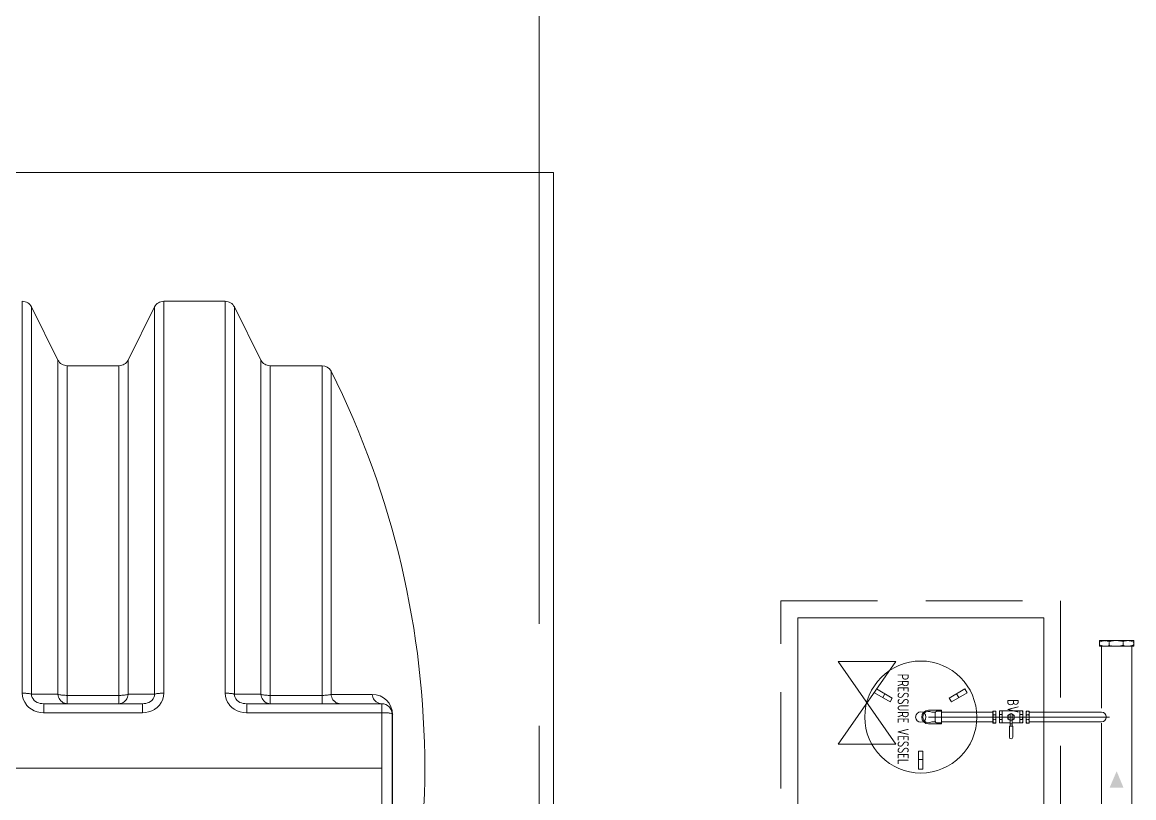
# Model space of a CAD drawing. Header units: millimetres. Extents: x -44713 to 26888, y -13000 to 43000.
# Drawn here: x 9348 to 11073, y 19629 to 20833 of the extents above; entities that cross this region are included whole.
import ezdxf

# ---------------------------------------------------------------- set-up
doc = ezdxf.new("R2010")
doc.units = ezdxf.units.MM
doc.header["$MEASUREMENT"] = 0
for name, pattern in [('1735 X DT-5BR-Grids$0$CENTER2', [28.575, 19.05, -3.175, 3.175, -3.175]), ('1735 X DT-5BR-RFP$0$CENTER2', [28.575, 19.05, -3.175, 3.175, -3.175]), ('1735 X DT-5BR-RFP$0$HIDDEN', [0.375, 0.25, -0.125])]:
    doc.linetypes.add(name, pattern=pattern)
doc.layers.add('00-First Floor Projection', color=1, linetype='Continuous')
for name, color, linetype, lineweight in [('07--DIM-2', 2, 'Continuous', 25), ('1735 X DT-5BR-Grids$0$03--GRID', 252, '1735 X DT-5BR-Grids$0$CENTER2', 5), ('1735 X DT-5BR-RFP$0$0-MEP', 251, 'Continuous', 20)]:
    doc.layers.add(name, color=color, linetype=linetype, lineweight=lineweight)
doc.styles.add('1735 X DT-5BR-RFP$0$SIMPLEX', font='ROMANS.shx', dxfattribs={"width": 0.777777, "height": 0.3})

# ---------------------------------------------------------------- blocks, each defined once
blk = doc.blocks.new('1735 X DT-5BR-RFP$0$T_VALVE01')
at = {"color": 0, "linetype": 'Continuous'}
blk.add_lwpolyline([(-85.5, -59.7), (-85.5, 59.7), (85.5, -59.7), (85.5, 59.7), (-85.5, -59.7)], dxfattribs=at)
blk = doc.blocks.new('1735 X DT-5BR-RFP$0$A$C08BC1EA1')
at = {"linetype": 'ByBlock', "ltscale": 0.4}
for p, q in [((61.5, 622), (61.5, 675.3)), ((61.5, 675.3), (70.4, 675.3)), ((70.4, 622), (70.4, 675.3)), ((61.5, 622), (70.4, 622))]:
    blk.add_line(p, q, dxfattribs=at)
at = {"linetype": '1735 X DT-5BR-RFP$0$HIDDEN', "ltscale": 0.03}
for p, q in [((69, 658.6), (63, 658.6)), ((69.2, 637.1), (63, 637.1)), ((176.7, 512.3), (176.7, 508.8)), ((184.2, 512.4), (184.2, 508.8)), ((176.7, 457.2), (176.7, 460.7)), ((184.2, 457.1), (184.2, 460.7))]:
    blk.add_line(p, q, dxfattribs=at)
for p, q in [((70.4, 672.1), (756.7, 672.1)), ((166.4, 625.2), (70.4, 625.2)), ((189.9, 625.2), (354.1, 625.2)), ((238.7, 625.2), (402.9, 625.2)), ((189.2, 502.9, 0), (170.6, 502.9, 0)), ((170.6, 502.9, 0), (170.6, 498.4, 0)), ((176.4, 498.8, 0), (176.4, 502.4, 0)), ((183.9, 498.8, 0), (183.9, 502.4, 0)), ((189.2, 502.9, 0), (189.2, 498.4, 0)), ((189.2, 498.4, 0), (170.6, 498.4, 0)), ((170.6, 498.4, 0), (170.6, 479, 0)), ((174.6, 484.8, 0), (177.5, 489.7, 0)), ((175.1, 484, 0), (174.6, 484.8, 0)), ((175.1, 483.3, 0), (175.1, 486.3, 0)), ((179.3, 486.3, 0), (175.1, 486.3, 0)), ((179.3, 483.3, 0), (175.1, 483.3, 0)), ((177.5, 479.8, 0), (175.5, 483.3, 0)), ((177.5, 489.7, 0), (183.3, 489.7, 0)), ((194.4, 486.3, 0), (181.4, 486.3, 0)), ((194.4, 483.3, 0), (181.4, 483.3, 0)), ((183.3, 489.7, 0), (185.3, 486.3, 0)), ((185.3, 483.3, 0), (183.3, 479.8, 0)), ((185, 483.3, 0), (185, 486.3, 0)), ((189.2, 498.4, 0), (189.2, 486.3, 0)), ((189.2, 483.3, 0), (189.2, 480.9, 0)), ((191, 483.3, 0), (191, 486.3, 0)), ((211.6, 487.4, 0), (194.4, 487.4, 0)), ((194.4, 482.2, 0), (194.4, 487.4, 0)), ((170.6, 479, 0), (170.6, 471.1, 0)), ((189.2, 471.1, 0), (170.6, 471.1, 0)), ((170.6, 466.6, 0), (170.6, 471.1, 0)), ((189.2, 466.6, 0), (170.6, 466.6, 0)), ((176.4, 470.6, 0), (176.4, 467.1, 0)), ((183.3, 479.8, 0), (177.5, 479.8, 0)), ((183.9, 470.7, 0), (183.9, 467.1, 0)), ((189.2, 480.9, 0), (189.2, 471.1, 0)), ((189.2, 466.6, 0), (189.2, 471.1, 0)), ((211.6, 482.2, 0), (194.4, 482.2, 0)), ((150, 403.6), (144.1, 400.2)), ((246.4, 341.1), (246.4, 348)), ((144.1, 288.9), (150, 285.5))]:
    blk.add_line(p, q)
at = {"linetype": 'ByBlock', "ltscale": 0.1}
for p, q in [((172.7, 512.8), (172.7, 625.2)), ((187.7, 512.8), (187.7, 625.2)), ((172.7, 376.9), (172.7, 456.7)), ((187.7, 376.9), (187.7, 456.7)), ((169.5, 376.9), (190.9, 376.9)), ((169.5, 376.9), (169.5, 356.7)), ((190.9, 376.9), (190.9, 356.7))]:
    blk.add_line(p, q, dxfattribs=at)
at = {"linetype": '1735 X DT-5BR-RFP$0$CENTER2', "ltscale": 500}
blk.add_line((180.2, 356.7), (180.2, 637.4), dxfattribs=at)
at = {"linetype": 'Continuous', "ltscale": 0.05}
for p, q in [((189.5, 512.8), (170.9, 512.8)), ((170.9, 508.3), (170.9, 512.8)), ((189.5, 508.3), (170.9, 508.3)), ((189.5, 508.3), (189.5, 512.8)), ((189.5, 461.2), (170.9, 461.2)), ((170.9, 461.2), (170.9, 456.7)), ((189.5, 456.7), (170.9, 456.7)), ((189.5, 461.2), (189.5, 456.7))]:
    blk.add_line(p, q, dxfattribs=at)
at = {"linetype": 'Continuous'}
for p, q in [((171.3, 369.1), (171.3, 376.9)), ((172.7, 367.2), (172.7, 361.5)), ((173.3, 367.1), (180.2, 367.1)), ((180.2, 367.1), (187.1, 367.1)), ((187.7, 367.2), (187.7, 361.5)), ((189.1, 369.1), (189.1, 376.9))]:
    blk.add_line(p, q, dxfattribs=at)
at = {"linetype": '1735 X DT-5BR-RFP$0$HIDDEN', "ltscale": 600, "elevation": 0}
blk.add_lwpolyline([(0, 561.6), (741.4, 561.6), (741.4, 127.5), (0, 127.5)], close=True, dxfattribs=at)
at = {"elevation": 0}
for points in [[(26, 535.6), (715.3, 535.6), (715.3, 153.5), (26, 153.5)], [(142.5, 416.6), (136.6, 413.2), (150.7, 388.8), (156.6, 392.3)], [(261.4, 341.1), (261.4, 348), (233.3, 348), (233.3, 341.1)], [(136.6, 275.9), (142.5, 272.5), (156.6, 296.8), (150.7, 300.3)]]:
    blk.add_lwpolyline(points, close=True, dxfattribs=at)
for radius in [87, 8.05]:
    blk.add_circle((180.2, 344.6), radius)
at = {"linetype": '1735 X DT-5BR-RFP$0$HIDDEN', "ltscale": 0.03}
for centre, radius, start, end in [((79.8, 665.8), 18.3, 150.5298, 203.2418), ((66.1, 669.5), 5.84, 68.0755, 112.8929), ((50.3, 666), 20.1, 338.3878, 26.0931), ((101.5, 647.9), 40, 164.4789, 195.7542), ((22.8, 647.4), 47.5, 347.422, 13.6574), ((78.2, 630.5), 16.5, 156.483, 208.7543), ((66.1, 628.2), 6.18, 246.7678, 292.0609), ((52.3, 630.6), 18, 333.292, 21.1713), ((178.3, 510.6), 7.36, 168.5175, 191.9848), ((174.1, 505.8), 7.02, 68.3878, 116.0931), ((174.2, 514.6), 6.38, 240.5299, 293.2418), ((180.6, 496.2), 16.6, 77.422, 103.6574), ((180.5, 522.2), 14, 254.4789, 285.7542), ((186.5, 506.5), 6.29, 63.292, 111.1713), ((186.5, 514.1), 5.78, 246.483, 298.7543), ((182.2, 510.6), 7.32, 347.4515, 11.9217), ((178.3, 458.9), 7.36, 168.0152, 191.4825), ((174.1, 463.7), 7.02, 243.9069, 291.6122), ((174.2, 454.8), 6.38, 66.7582, 119.4701), ((180.5, 447.3), 14, 74.2458, 105.521), ((180.6, 473.3), 16.6, 256.3426, 282.578), ((186.5, 455.4), 5.78, 61.2457, 113.517), ((186.5, 463), 6.29, 248.8287, 296.708), ((182.2, 458.9), 7.32, 348.0783, 12.5485)]:
    blk.add_arc(centre, radius, start, end, dxfattribs=at)
for centre, radius, start, end in [((180.2, 625.2), 7.51, 0, 180), ((178, 500.5, 0), 7.36, 168.0152, 191.4825), ((173.9, 496.5, 0), 6.38, 66.7582, 119.4701), ((180.2, 488.9, 0), 14, 74.2458, 105.521), ((186.3, 497.1, 0), 5.78, 61.2457, 113.517), ((181.9, 500.5, 0), 7.32, 348.0783, 12.5485), ((173.8, 505.4, 0), 7.02, 243.9069, 291.6122), ((180.3, 515, 0), 16.6, 256.3426, 282.578), ((186.2, 504.6, 0), 6.29, 248.8287, 296.708), ((211.6, 484.8, 0), 2.6, 270, 90), ((178, 468.9, 0), 7.36, 168.5175, 191.9848), ((173.8, 464.1, 0), 7.02, 68.3878, 116.0931), ((173.9, 473, 0), 6.38, 240.5299, 293.2418), ((180.3, 454.5, 0), 16.6, 77.422, 103.6574), ((180.2, 480.5, 0), 14, 254.4789, 285.7542), ((186.2, 464.8, 0), 6.29, 63.292, 111.1713), ((186.3, 472.4, 0), 5.78, 246.483, 298.7543), ((181.9, 468.9, 0), 7.32, 347.4515, 11.9217)]:
    blk.add_arc(centre, radius, start, end)
at = {"linetype": 'Continuous'}
for centre, radius, start, end in [((173.3, 369.1), 2, 180, 270), ((187.1, 369.1), 2, 270, 360), ((180.2, 356.7), 8.91, 147.426, 32.574)]:
    blk.add_arc(centre, radius, start, end, dxfattribs=at)
at = {"linetype": 'ByBlock', "ltscale": 0.1}
blk.add_arc((180.2, 356.7), 10.7, 180, 360, dxfattribs=at)
for start_param, end_param in [(1.096718, 3.615671), (4.238311, 6.757264)]:
    blk.add_ellipse((180.4, 484.8, 0), major_axis=(3.49, -3.49), ratio=1, start_param=start_param, end_param=end_param)
at = {"linetype": 'Continuous', "ltscale": 0.03}
blk.add_solid([(289.7, 659.2), (264.3, 648.7), (289.7, 637.9)], dxfattribs=at)
at = {"lineweight": -3, "char_height": 17.364, "width": 665.887, "attachment_point": 7, "style": '1735 X DT-5BR-RFP$0$SIMPLEX'}
for s, insert in [('{\\Fisocp.shx|c0;BV}', (152.6, 479.1, 1.9)), ('{\\Fisocp|c0;PRESSURE VESSEL}', (113, 308.5, -141.1))]:
    blk.add_mtext(s, dxfattribs=dict(at, insert=insert))
blk = doc.blocks.new('1735 X DT-5BR-RFP$0$RUTRUI')
blk.add_line((119.4, 1321.9), (-2047.2, 1321.9))
blk.add_lwpolyline([(-2314, 2246.9), (386.2, 2246.9), (386.2, 396.9), (-2314, 396.9)], close=True)
for points in [[(-405.4, 1421.9), (-405.4, 1421.9), (-408.1, 1422), (-410.7, 1422.3), (-413.3, 1423), (-415.8, 1424), (-418.1, 1425.3), (-420.1, 1427), (-422, 1429.2), (-423.4, 1431.5), (-424.2, 1434.1), (-424.4, 1436.7), (-425.1, 1436.9), (-426, 1437.1), (-426.1, 1437.1), (-427, 1437.3), (-427.8, 1437.5), (-428.7, 1437.6), (-429.5, 1437.7), (-430.4, 1437.8), (-431.2, 1437.9), (-432.1, 1437.9), (-433, 1438, 0.015817), (-438.7, 1438.2), (-438.7, 2046.9)], [(-438.7, 2046.9, -0.284048), (-424.4, 2038.1), (-383.3, 1955.7, 0.284048), (-369, 1946.9)], [(-424.4, 2038.1), (-424.4, 1436.7, -0.000321), (-383.3, 1436.5), (-383.3, 1955.7)], [(-369, 1946.9), (-288.7, 1946.9, 0.284048), (-274.4, 1955.7), (-233.3, 2038.1, -0.284048), (-218.9, 2046.9)], [(-274.4, 1955.7), (-274.4, 1436.5, -0.000375), (-233.3, 1436.7), (-233.3, 2038.1)], [(-90.3, 1421.9), (-90.4, 1421.9), (-93, 1422), (-95.7, 1422.3), (-98.2, 1423), (-100.7, 1424), (-103.1, 1425.3), (-105.1, 1427), (-106.9, 1429.2), (-108.3, 1431.5), (-109.2, 1434.1), (-109.4, 1436.7), (-110.1, 1436.9), (-111, 1437.1), (-111.1, 1437.1), (-111.9, 1437.3), (-112.8, 1437.5), (-113.6, 1437.6), (-114.5, 1437.7), (-115.3, 1437.8), (-116.2, 1437.9), (-117.1, 1437.9), (-117.9, 1438, 0.015817), (-123.7, 1438.2), (-123.7, 2046.9)], [(-123.7, 596.9, 0.284048), (-109.4, 605.7), (-68.2, 688, -0.284048), (-53.9, 696.9), (26.7, 696.9, 0.275364), (40.8, 705.3, 0.23586), (40.8, 1938.5, 0.275364), (26.7, 1946.9), (-53.9, 1946.9, -0.284048), (-68.2, 1955.7), (-109.4, 2038.1, 0.284048), (-123.7, 2046.9)], [(-109.4, 2038.1), (-109.4, 1436.7, -0.000375), (-68.2, 1436.5), (-67.9, 1434.3), (-67.3, 1432.2), (-66.4, 1430.1), (-65.3, 1428.2), (-63.9, 1426.4), (-63.6, 1426.1), (-61.9, 1424.6), (-60, 1423.4), (-57.9, 1422.6), (-55.7, 1422), (-53.9, 1421.9), (-53.9, 1946.9)], [(135.7, 1237.9), (135.7, 1238), (135.6, 1238.1), (135.6, 1238.3), (135.6, 1238.4), (135.6, 1238.4), (135.6, 1238.6), (135.7, 1238.7), (135.8, 1238.8), (135.9, 1238.8), (136, 1238.9), (136.1, 1239), (136.1, 1404.8, 0.41409), (104.5, 1436.4), (40.8, 1436.4), (40.8, 1938.5)], [(-90.3, 1221.9), (119.4, 1221.9, 0.414187), (135.5, 1237.9), (135.5, 1405.9, 0.414187), (119.4, 1421.9), (-90.3, 1421.9)], [(136.4, 1404.8), (136.2, 1404.9), (136.1, 1405), (135.9, 1405), (135.8, 1405.1), (135.7, 1405.2), (135.6, 1405.3), (135.6, 1405.4), (135.5, 1405.5), (135.5, 1405.6), (135.5, 1405.8), (135.5, 1405.9), (135.1, 1406.4), (134.3, 1406.6), (132.7, 1407), (131.3, 1407.2), (131.1, 1407.3), (129.7, 1407.5), (128.1, 1407.6), (126.6, 1407.7), (126.3, 1407.7), (124.8, 1407.8), (123.2, 1407.9), (121.7, 1407.9), (120.5, 1407.9, 0.003731), (119.4, 1407.9), (-90.3, 1407.9)]]:
    blk.add_lwpolyline(points, format="xyb")
for points in [[(-218.9, 2046.9), (-218.9, 1438.2)], [(-218.9, 2046.9), (-123.7, 2046.9)], [(40.8, 1436.4), (39.7, 1436.1), (38.3, 1435.7), (38, 1435.7), (36.6, 1435.4), (35.2, 1435.2), (33.8, 1435.1), (32.4, 1435), (31, 1434.9), (29.5, 1434.8), (28.1, 1434.8), (26.7, 1434.8), (-53.9, 1434.8), (-55.4, 1434.8), (-56.8, 1434.8), (-58.3, 1434.9), (-59.7, 1435), (-61.2, 1435.1), (-62.6, 1435.3), (-64, 1435.5), (-65.5, 1435.7), (-65.7, 1435.8), (-67.1, 1436.1), (-68.2, 1436.5), (-68.2, 1955.7)], [(-383.3, 1436.5), (-383, 1434.3), (-382.4, 1432.2), (-381.5, 1430.1), (-380.4, 1428.2), (-379, 1426.4), (-378.7, 1426.1), (-376.9, 1424.6), (-375, 1423.4), (-372.9, 1422.6), (-370.8, 1422), (-369, 1421.9), (-369, 1946.9)], [(-369, 1946.9), (-369, 1421.9)], [(-288.7, 1421.9), (-288.7, 1946.9)], [(26.7, 1421.9), (26.7, 1946.9)], [(-438.7, 1438.2), (-438.3, 1433.6), (-437.1, 1428.8), (-435, 1424.2), (-432.1, 1420), (-432, 1419.8), (-428.6, 1416.2), (-424.6, 1413.3), (-420.2, 1410.9), (-415.5, 1409.3), (-410.6, 1408.3), (-405.7, 1407.9), (-405.4, 1407.9), (-405.4, 1421.9)], [(-369, 1434.8), (-369, 1434.8), (-370.4, 1434.8), (-371.9, 1434.9), (-373.3, 1434.9), (-374.7, 1435), (-376.2, 1435.1), (-377.7, 1435.2), (-379.1, 1435.4), (-380.5, 1435.7), (-381.9, 1436), (-383.3, 1436.5)], [(-288.7, 1434.8), (-369, 1434.8)], [(-288.7, 1434.8), (-287.3, 1434.8), (-285.8, 1434.8), (-284.4, 1434.9), (-282.9, 1435), (-281.5, 1435.1), (-280.1, 1435.3), (-278.6, 1435.5), (-277.2, 1435.7), (-276.9, 1435.8), (-275.5, 1436.1), (-274.4, 1436.5), (-274.5, 1436.1), (-274.8, 1433.9), (-275.5, 1431.8), (-276.4, 1429.7), (-277.6, 1427.8), (-279, 1426.1), (-280.4, 1424.9), (-282.3, 1423.6), (-284.4, 1422.7), (-286.5, 1422.1), (-288.7, 1421.9)], [(-123.7, 1438.2), (-123.3, 1433.6), (-122, 1428.9), (-119.9, 1424.3), (-117.1, 1420), (-117, 1419.8), (-113.5, 1416.2), (-109.6, 1413.3), (-105.2, 1410.9), (-100.4, 1409.3), (-95.5, 1408.3), (-90.6, 1407.9), (-90.3, 1407.9), (-90.3, 1421.9)], [(54.8, 1421.9), (53.1, 1422), (51, 1422.5), (48.9, 1423.4), (47, 1424.6), (45.3, 1426.1), (45, 1426.4), (43.6, 1428.1), (42.5, 1430.1), (41.7, 1432.1), (41.1, 1434.2), (40.8, 1436.4)], [(104.5, 1436.4), (104.5, 1436.1), (104.9, 1433.9), (105.6, 1431.8), (106.6, 1429.7), (107.8, 1427.8), (109.4, 1426.1), (110.9, 1424.8), (112.9, 1423.5), (115, 1422.6), (117.2, 1422.1), (119.4, 1421.9)], [(-369, 1421.9), (-405.4, 1421.9)], [(-252.3, 1421.9), (-369, 1421.9)], [(104.5, 1207.4), (104.9, 1209.6), (105.5, 1211.8), (106.5, 1213.9), (107.7, 1215.8), (109.2, 1217.5), (109.4, 1217.7), (111.1, 1219.2), (113.1, 1220.3), (115.2, 1221.2), (117.5, 1221.7), (119.4, 1221.9), (119.4, 1421.9)], [(-369, 1407.9), (-405.4, 1407.9)], [(-252.3, 1407.9), (-369, 1407.9)]]:
    blk.add_lwpolyline(points)
blk.add_lwpolyline([(-233.3, 1436.7), (-233.4, 1434.2), (-234.3, 1431.6), (-235.7, 1429.2), (-237.5, 1427.1), (-239.6, 1425.3), (-239.7, 1425.3), (-242, 1423.9), (-244.5, 1423), (-247.1, 1422.3), (-249.7, 1422), (-252.3, 1421.9), (-252.3, 1407.9), (-247.4, 1408.2), (-242.5, 1409.2), (-237.8, 1410.8), (-233.3, 1413.1), (-233.1, 1413.3), (-229.1, 1416.2), (-225.7, 1419.8), (-222.9, 1424), (-220.7, 1428.6), (-220.6, 1428.8), (-219.4, 1433.6), (-218.9, 1438.2, 0.016504), (-224.7, 1438), (-224.8, 1438), (-225.6, 1437.9), (-226.5, 1437.9), (-227.4, 1437.8), (-228.2, 1437.7), (-229, 1437.6), (-229.9, 1437.5), (-230.7, 1437.3), (-231.6, 1437.2), (-232.4, 1436.9)], format="xyb", close=True)
at = {"rotation": 270}
blk.add_blockref('1735 X DT-5BR-RFP$0$A$C08BC1EA1', (611.8, 1581.4, 0), dxfattribs=at)
blk = doc.blocks.new('1735 X DT-5BR-RFP')
at = {"layer": '1735 X DT-5BR-RFP$0$0-MEP', "xscale": 0.75, "yscale": 0.75, "zscale": 0.75, "rotation": 269.9898427784745}
blk.add_blockref('1735 X DT-5BR-RFP$0$T_VALVE01', (10659.3, 19776.3, 0), dxfattribs=at)
at = {"layer": '1735 X DT-5BR-RFP$0$0-MEP'}
blk.add_blockref('1735 X DT-5BR-RFP$0$RUTRUI', (9786.4, 18353.1), dxfattribs=at)
blk = doc.blocks.new('1735 X DT-5BR-Grids')
at = {"layer": '1735 X DT-5BR-Grids$0$03--GRID', "ltscale": 50}
blk.add_line((10150, -2960.853), (10150, 33283.323), dxfattribs=at)

msp = doc.modelspace()

# ---------------------------------------------------------------- block references
at = {"layer": '00-First Floor Projection'}
msp.add_blockref('1735 X DT-5BR-RFP', (0, 0), dxfattribs=at)

# ---------------------------------------------------------------- next in the draw order: block references
at = {"layer": '07--DIM-2'}
msp.add_blockref('1735 X DT-5BR-Grids', (0, 0), dxfattribs=at)

doc.saveas('drawing.dxf')
